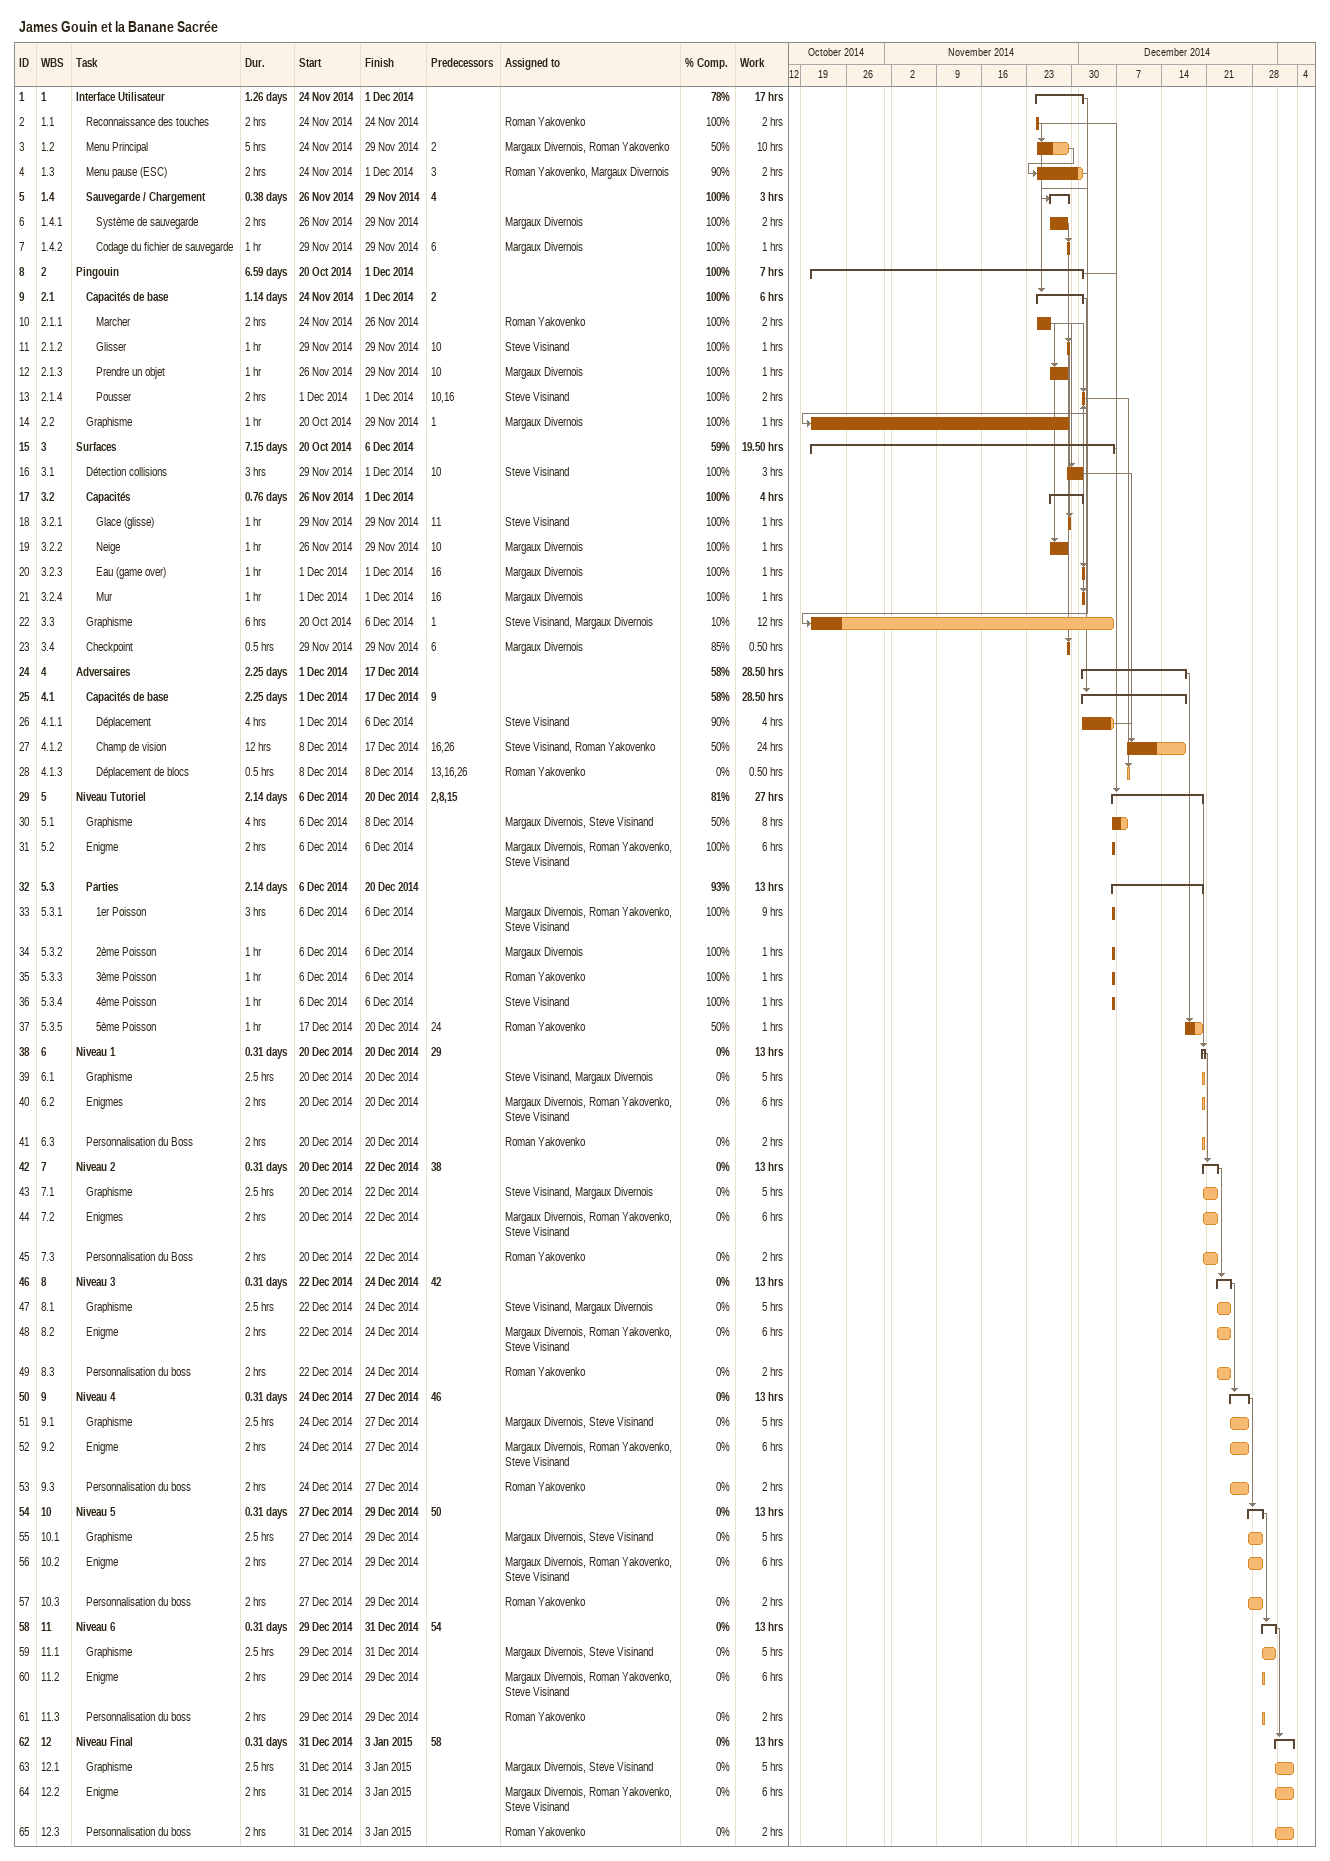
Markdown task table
James Gouin et la Banane Sacrée

| ID | WBS | Task | Duration | Start | Finish | Predecessors | Resources | % complete | Work (h) |
|---|---|---|---|---|---|---|---|---|---|
| 1 | 1 | **Interface Utilisateur** | 1.26d | 2014-11-24 | 2014-12-01 |  |  | 78 | 17 |
| 2 | 1.1 | Reconnaissance des touches | 2h | 2014-11-24 | 2014-11-24 |  | Roman Yakovenko | 100 | 2 |
| 3 | 1.2 | Menu Principal | 5h | 2014-11-24 | 2014-11-29 | 2 | Margaux Divernois, Roman Yakovenko | 50 | 10 |
| 4 | 1.3 | Menu pause (ESC) | 2h | 2014-11-24 | 2014-12-01 | 3 | Roman Yakovenko, Margaux Divernois | 90 | 2 |
| 5 | 1.4 | **Sauvegarde / Chargement** | 0.38d | 2014-11-26 | 2014-11-29 | 4 |  | 100 | 3 |
| 6 | 1.4.1 | Système de sauvegarde | 2h | 2014-11-26 | 2014-11-29 |  | Margaux Divernois | 100 | 2 |
| 7 | 1.4.2 | Codage du fichier de sauvegarde | 1h | 2014-11-29 | 2014-11-29 | 6 | Margaux Divernois | 100 | 1 |
| 8 | 2 | **Pingouin** | 6.59d | 2014-10-20 | 2014-12-01 |  |  | 100 | 7 |
| 9 | 2.1 | **Capacités de base** | 1.14d | 2014-11-24 | 2014-12-01 | 2 |  | 100 | 6 |
| 10 | 2.1.1 | Marcher | 2h | 2014-11-24 | 2014-11-26 |  | Roman Yakovenko | 100 | 2 |
| 11 | 2.1.2 | Glisser | 1h | 2014-11-29 | 2014-11-29 | 10 | Steve Visinand | 100 | 1 |
| 12 | 2.1.3 | Prendre un objet | 1h | 2014-11-26 | 2014-11-29 | 10 | Margaux Divernois | 100 | 1 |
| 13 | 2.1.4 | Pousser | 2h | 2014-12-01 | 2014-12-01 | 10, 16 | Steve Visinand | 100 | 2 |
| 14 | 2.2 | Graphisme | 1h | 2014-10-20 | 2014-11-29 | 1 | Margaux Divernois | 100 | 1 |
| 15 | 3 | **Surfaces** | 7.15d | 2014-10-20 | 2014-12-06 |  |  | 59 | 19.50 |
| 16 | 3.1 | Détection collisions | 3h | 2014-11-29 | 2014-12-01 | 10 | Steve Visinand | 100 | 3 |
| 17 | 3.2 | **Capacités** | 0.76d | 2014-11-26 | 2014-12-01 |  |  | 100 | 4 |
| 18 | 3.2.1 | Glace (glisse) | 1h | 2014-11-29 | 2014-11-29 | 11 | Steve Visinand | 100 | 1 |
| 19 | 3.2.2 | Neige | 1h | 2014-11-26 | 2014-11-29 | 10 | Margaux Divernois | 100 | 1 |
| 20 | 3.2.3 | Eau (game over) | 1h | 2014-12-01 | 2014-12-01 | 16 | Margaux Divernois | 100 | 1 |
| 21 | 3.2.4 | Mur | 1h | 2014-12-01 | 2014-12-01 | 16 | Margaux Divernois | 100 | 1 |
| 22 | 3.3 | Graphisme | 6h | 2014-10-20 | 2014-12-06 | 1 | Steve Visinand, Margaux Divernois | 10 | 12 |
| 23 | 3.4 | Checkpoint | 0.5h | 2014-11-29 | 2014-11-29 | 6 | Margaux Divernois | 85 | 0.50 |
| 24 | 4 | **Adversaires** | 2.25d | 2014-12-01 | 2014-12-17 |  |  | 58 | 28.50 |
| 25 | 4.1 | **Capacités de base** | 2.25d | 2014-12-01 | 2014-12-17 | 9 |  | 58 | 28.50 |
| 26 | 4.1.1 | Déplacement | 4h | 2014-12-01 | 2014-12-06 |  | Steve Visinand | 90 | 4 |
| 27 | 4.1.2 | Champ de vision | 12h | 2014-12-08 | 2014-12-17 | 16, 26 | Steve Visinand, Roman Yakovenko | 50 | 24 |
| 28 | 4.1.3 | Déplacement de blocs | 0.5h | 2014-12-08 | 2014-12-08 | 13, 16, 26 | Roman Yakovenko | 0 | 0.50 |
| 29 | 5 | **Niveau Tutoriel** | 2.14d | 2014-12-06 | 2014-12-20 | 2, 8, 15 |  | 81 | 27 |
| 30 | 5.1 | Graphisme | 4h | 2014-12-06 | 2014-12-08 |  | Margaux Divernois, Steve Visinand | 50 | 8 |
| 31 | 5.2 | Enigme | 2h | 2014-12-06 | 2014-12-06 |  | Margaux Divernois, Roman Yakovenko, Steve Visinand | 100 | 6 |
| 32 | 5.3 | **Parties** | 2.14d | 2014-12-06 | 2014-12-20 |  |  | 93 | 13 |
| 33 | 5.3.1 | 1er Poisson | 3h | 2014-12-06 | 2014-12-06 |  | Margaux Divernois, Roman Yakovenko, Steve Visinand | 100 | 9 |
| 34 | 5.3.2 | 2ème Poisson | 1h | 2014-12-06 | 2014-12-06 |  | Margaux Divernois | 100 | 1 |
| 35 | 5.3.3 | 3ème Poisson | 1h | 2014-12-06 | 2014-12-06 |  | Roman Yakovenko | 100 | 1 |
| 36 | 5.3.4 | 4ème Poisson | 1h | 2014-12-06 | 2014-12-06 |  | Steve Visinand | 100 | 1 |
| 37 | 5.3.5 | 5ème Poisson | 1h | 2014-12-17 | 2014-12-20 | 24 | Roman Yakovenko | 50 | 1 |
| 38 | 6 | **Niveau 1** | 0.31d | 2014-12-20 | 2014-12-20 | 29 |  | 0 | 13 |
| 39 | 6.1 | Graphisme | 2.5h | 2014-12-20 | 2014-12-20 |  | Steve Visinand, Margaux Divernois | 0 | 5 |
| 40 | 6.2 | Enigmes | 2h | 2014-12-20 | 2014-12-20 |  | Margaux Divernois, Roman Yakovenko, Steve Visinand | 0 | 6 |
| 41 | 6.3 | Personnalisation du Boss | 2h | 2014-12-20 | 2014-12-20 |  | Roman Yakovenko | 0 | 2 |
| 42 | 7 | **Niveau 2** | 0.31d | 2014-12-20 | 2014-12-22 | 38 |  | 0 | 13 |
| 43 | 7.1 | Graphisme | 2.5h | 2014-12-20 | 2014-12-22 |  | Steve Visinand, Margaux Divernois | 0 | 5 |
| 44 | 7.2 | Enigmes | 2h | 2014-12-20 | 2014-12-22 |  | Margaux Divernois, Roman Yakovenko, Steve Visinand | 0 | 6 |
| 45 | 7.3 | Personnalisation du Boss | 2h | 2014-12-20 | 2014-12-22 |  | Roman Yakovenko | 0 | 2 |
| 46 | 8 | **Niveau 3** | 0.31d | 2014-12-22 | 2014-12-24 | 42 |  | 0 | 13 |
| 47 | 8.1 | Graphisme | 2.5h | 2014-12-22 | 2014-12-24 |  | Steve Visinand, Margaux Divernois | 0 | 5 |
| 48 | 8.2 | Enigme | 2h | 2014-12-22 | 2014-12-24 |  | Margaux Divernois, Roman Yakovenko, Steve Visinand | 0 | 6 |
| 49 | 8.3 | Personnalisation du boss | 2h | 2014-12-22 | 2014-12-24 |  | Roman Yakovenko | 0 | 2 |
| 50 | 9 | **Niveau 4** | 0.31d | 2014-12-24 | 2014-12-27 | 46 |  | 0 | 13 |
| 51 | 9.1 | Graphisme | 2.5h | 2014-12-24 | 2014-12-27 |  | Margaux Divernois, Steve Visinand | 0 | 5 |
| 52 | 9.2 | Enigme | 2h | 2014-12-24 | 2014-12-27 |  | Margaux Divernois, Roman Yakovenko, Steve Visinand | 0 | 6 |
| 53 | 9.3 | Personnalisation du boss | 2h | 2014-12-24 | 2014-12-27 |  | Roman Yakovenko | 0 | 2 |
| 54 | 10 | **Niveau 5** | 0.31d | 2014-12-27 | 2014-12-29 | 50 |  | 0 | 13 |
| 55 | 10.1 | Graphisme | 2.5h | 2014-12-27 | 2014-12-29 |  | Margaux Divernois, Steve Visinand | 0 | 5 |
| 56 | 10.2 | Enigme | 2h | 2014-12-27 | 2014-12-29 |  | Margaux Divernois, Roman Yakovenko, Steve Visinand | 0 | 6 |
| 57 | 10.3 | Personnalisation du boss | 2h | 2014-12-27 | 2014-12-29 |  | Roman Yakovenko | 0 | 2 |
| 58 | 11 | **Niveau 6** | 0.31d | 2014-12-29 | 2014-12-31 | 54 |  | 0 | 13 |
| 59 | 11.1 | Graphisme | 2.5h | 2014-12-29 | 2014-12-31 |  | Margaux Divernois, Steve Visinand | 0 | 5 |
| 60 | 11.2 | Enigme | 2h | 2014-12-29 | 2014-12-29 |  | Margaux Divernois, Roman Yakovenko, Steve Visinand | 0 | 6 |
| 61 | 11.3 | Personnalisation du boss | 2h | 2014-12-29 | 2014-12-29 |  | Roman Yakovenko | 0 | 2 |
| 62 | 12 | **Niveau Final** | 0.31d | 2014-12-31 | 2015-01-03 | 58 |  | 0 | 13 |
| 63 | 12.1 | Graphisme | 2.5h | 2014-12-31 | 2015-01-03 |  | Margaux Divernois, Steve Visinand | 0 | 5 |
| 64 | 12.2 | Enigme | 2h | 2014-12-31 | 2015-01-03 |  | Margaux Divernois, Roman Yakovenko, Steve Visinand | 0 | 6 |
| 65 | 12.3 | Personnalisation du boss | 2h | 2014-12-31 | 2015-01-03 |  | Roman Yakovenko | 0 | 2 |
